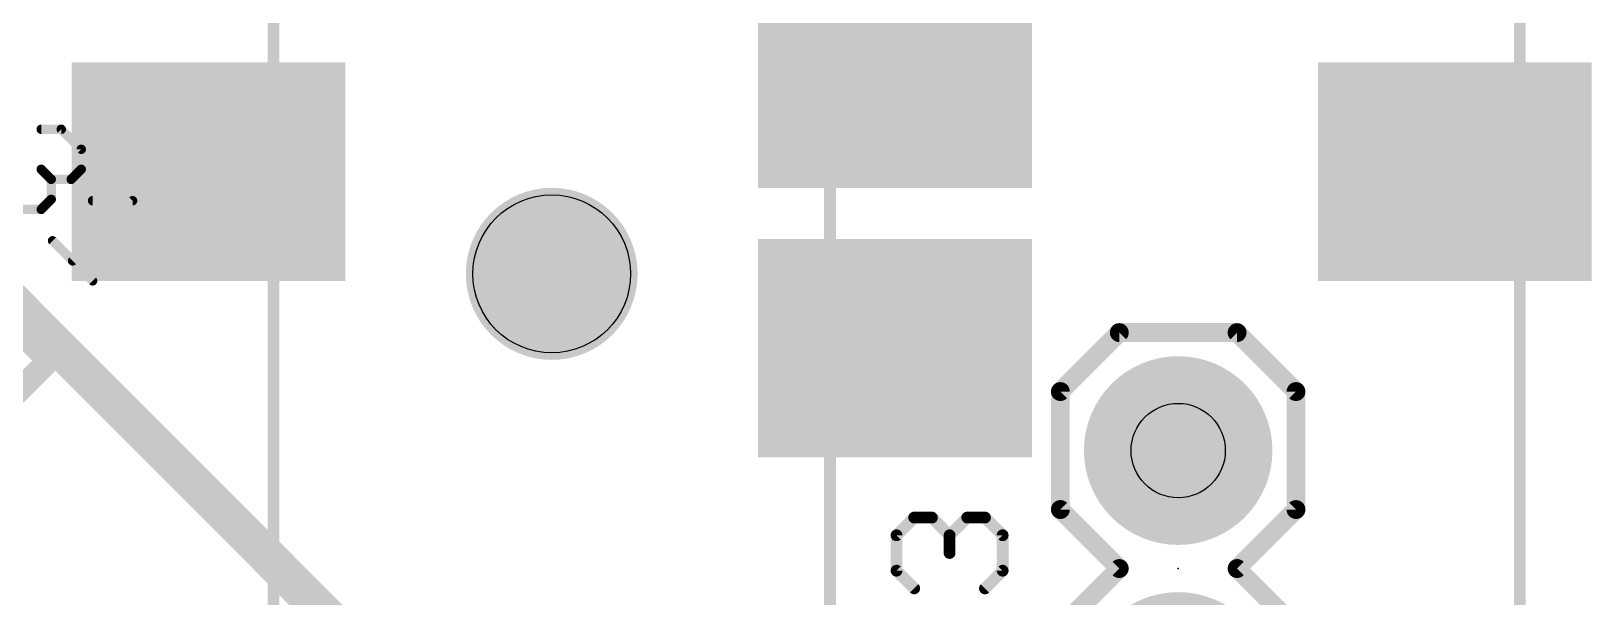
# Model space of a CAD drawing. Extents: x -76 to 580, y -41 to 95.
# Drawn here: x -33.9 to -17.07, y 25.97 to 32.05 of the extents above; entities that cross this region are included whole.
import ezdxf

# ---------------------------------------------------------------- set-up
doc = ezdxf.new("R2010")
doc.units = 0
for name, color, linetype in [('1', 22, 'CONTINUOUS'), ('16', 175, 'CONTINUOUS'), ('17', 82, 'CONTINUOUS'), ('20', 7, 'CONTINUOUS'), ('21', 32, 'CONTINUOUS'), ('23', 7, 'CONTINUOUS'), ('25', 253, 'CONTINUOUS'), ('27', 253, 'CONTINUOUS'), ('29', 253, 'CONTINUOUS'), ('30', 253, 'CONTINUOUS'), ('31', 253, 'CONTINUOUS'), ('44', 253, 'CONTINUOUS'), ('51', 53, 'CONTINUOUS')]:
    doc.layers.add(name, color=color, linetype=linetype)

# ---------------------------------------------------------------- blocks, each defined once
blk = doc.blocks.new('RECT')
blk.add_solid([(-0.5, -0.5), (0.5, -0.5), (-0.5, 0.5), (0.5, 0.5)])
blk = doc.blocks.new('ROUNDP')
at = {"const_width": 0.5}
blk.add_lwpolyline([(0, -0.25, 1), (0, 0.25, 1), (0, -0.25)], format="xyb", dxfattribs=at)

msp = doc.modelspace()

# ---------------------------------------------------------------- linework, layer by layer
at = {"layer": '16', "const_width": 0.4064}
msp.add_lwpolyline([(-29.8399, 24.8902), (-35.5675, 30.6177)], dxfattribs=at)
at = {"layer": '20'}
msp.add_circle((-28.2843, 29.4411), 0.85, dxfattribs=at)
at = {"layer": '21', "const_width": 0.254}
for points in [[(-39.0924, 33.8952), (-33.7042, 28.507)], [(-33.7042, 28.507), (-36.8473, 25.3639)]]:
    msp.add_lwpolyline(points, dxfattribs=at)
at = {"layer": '21', "const_width": 0.127}
for points in [[(-33.6593, 28.4621, 1), (-33.7491, 28.5519)], [(-33.7491, 28.4621, 1), (-33.6593, 28.5519)]]:
    msp.add_lwpolyline(points, format="xyb", dxfattribs=at)
at = {"layer": '23'}
msp.add_point((-21.5314, 26.269), dxfattribs=at)
at = {"layer": '25', "const_width": 0.127}
for points in [[(-24.5677, 26.6271), (-24.377, 26.8178)], [(-24.377, 26.8178), (-24.1864, 26.8178)], [(-24.1864, 26.8178), (-23.9957, 26.6271)], [(-23.9957, 26.6271), (-23.805, 26.8178)], [(-23.805, 26.8178), (-23.6144, 26.8178)], [(-23.6144, 26.8178), (-23.4237, 26.6271)], [(-24.5677, 26.2458), (-24.5677, 26.6271)], [(-23.9957, 26.6271), (-23.9957, 26.4364)], [(-23.4237, 26.6271), (-23.4237, 26.2458)], [(-24.377, 26.0551), (-24.5677, 26.2458)], [(-23.4237, 26.2458), (-23.6144, 26.0551)]]:
    msp.add_lwpolyline(points, dxfattribs=at)
at = {"layer": '25', "const_width": 0.0635}
for points in [[(-24.377, 26.8495, 1), (-24.377, 26.786)], [(-24.3546, 26.7953, 1), (-24.3995, 26.8402)], [(-24.1639, 26.8402, 1), (-24.2088, 26.7953)], [(-24.1864, 26.786, 1), (-24.1864, 26.8495)], [(-23.805, 26.8495, 1), (-23.805, 26.786)], [(-23.7826, 26.7953, 1), (-23.8275, 26.8402)], [(-23.5919, 26.8402, 1), (-23.6368, 26.7953)], [(-23.6144, 26.786, 1), (-23.6144, 26.8495)], [(-24.5359, 26.6271, 1), (-24.5994, 26.6271)], [(-24.5901, 26.6495, 1), (-24.5452, 26.6046)], [(-23.9639, 26.6271, 1), (-24.0274, 26.6271)], [(-24.0181, 26.6495, 1), (-23.9732, 26.6046)], [(-24.0181, 26.6046, 1), (-23.9732, 26.6495)], [(-23.392, 26.6271, 1), (-23.4554, 26.6271)], [(-23.4462, 26.6046, 1), (-23.4012, 26.6495)], [(-24.0274, 26.4364, 1), (-23.9639, 26.4364)], [(-24.5452, 26.2682, 1), (-24.5901, 26.2233)], [(-24.5994, 26.2458, 1), (-24.5359, 26.2458)], [(-23.4554, 26.2458, 1), (-23.392, 26.2458)], [(-23.4012, 26.2233, 1), (-23.4462, 26.2682)], [(-24.3995, 26.0327, 1), (-24.3546, 26.0776)], [(-23.6368, 26.0776, 1), (-23.5919, 26.0327)]]:
    msp.add_lwpolyline(points, format="xyb", dxfattribs=at)
at = {"layer": '27', "const_width": 0.1016}
for points in [[(-33.7875, 30.9979), (-33.5718, 30.9979)], [(-33.5718, 30.9979), (-33.3561, 30.7822)], [(-33.3561, 30.7822), (-33.3561, 30.5665)], [(-33.6797, 30.4586), (-33.7875, 30.5665)], [(-33.3561, 30.5665), (-33.464, 30.4586)], [(-33.464, 30.4586), (-33.6797, 30.4586)], [(-33.6797, 30.4586), (-33.6797, 30.2429)], [(-33.6797, 30.2429), (-33.7875, 30.1351)], [(-33.7875, 30.1351), (-34.0032, 30.1351)], [(-32.8024, 30.2286), (-33.4496, 29.5814)], [(-33.2339, 30.2286), (-32.8024, 30.2286)], [(-33.6653, 29.7971), (-33.2339, 29.3657)]]:
    msp.add_lwpolyline(points, dxfattribs=at)
at = {"layer": '27', "const_width": 0.0508}
for points in [[(-33.7875, 31.0233, 1), (-33.7875, 30.9725)], [(-33.5539, 31.0159, 1), (-33.5898, 30.98)], [(-33.5718, 30.9725, 1), (-33.5718, 31.0233)], [(-33.3307, 30.7822, 1), (-33.3815, 30.7822)], [(-33.3741, 30.7642, 1), (-33.3381, 30.8002)], [(-33.7696, 30.5845, 1), (-33.8055, 30.5485)], [(-33.3381, 30.5485, 1), (-33.3741, 30.5845)], [(-33.6797, 30.484, 1), (-33.6797, 30.4332)], [(-33.6543, 30.4586, 1), (-33.7051, 30.4586)], [(-33.6976, 30.4407, 1), (-33.6617, 30.4766)], [(-33.4819, 30.4766, 1), (-33.446, 30.4407)], [(-33.464, 30.4332, 1), (-33.464, 30.484)], [(-33.3815, 30.5665, 1), (-33.3307, 30.5665)], [(-33.6617, 30.225, 1), (-33.6976, 30.2609)], [(-33.8055, 30.153, 1), (-33.7696, 30.1171)], [(-33.7875, 30.1097, 1), (-33.7875, 30.1605)], [(-33.7051, 30.2429, 1), (-33.6543, 30.2429)], [(-33.2339, 30.254, 1), (-33.2339, 30.2032)], [(-32.7845, 30.2106, 1), (-32.8204, 30.2465)], [(-32.8024, 30.2032, 1), (-32.8024, 30.254)], [(-33.6473, 29.8151, 1), (-33.6832, 29.7792)], [(-33.4675, 29.5994, 1), (-33.4316, 29.5635)], [(-33.2518, 29.3478, 1), (-33.2159, 29.3837)]]:
    msp.add_lwpolyline(points, format="xyb", dxfattribs=at)
at = {"layer": '29', "const_width": 0.9262}
msp.add_lwpolyline([(-28.2843, 28.978, 1), (-28.2843, 29.9042, 1), (-28.2843, 28.978)], format="xyb", dxfattribs=at)
at = {"layer": '30', "const_width": 0.9262}
msp.add_lwpolyline([(-28.2843, 28.978, 1), (-28.2843, 29.9042, 1), (-28.2843, 28.978)], format="xyb", dxfattribs=at)
at = {"layer": '44'}
msp.add_circle((-21.5314, 27.539), 0.508, dxfattribs=at)
at = {"layer": '51'}
for points, const_width in [([(-31.2843, 18.4411), (-31.2843, 33.9411)], 0.127), ([(-25.2843, 33.9411), (-25.2843, 18.4411)], 0.127), ([(-17.8492, 18.4411), (-17.8492, 33.9411)], 0.127), ([(-22.8014, 28.174), (-22.1664, 28.809)], 0.2032), ([(-22.1664, 28.809), (-20.8964, 28.809)], 0.2032), ([(-20.8964, 28.809), (-20.2614, 28.174)], 0.2032), ([(-22.8014, 26.904), (-22.8014, 28.174)], 0.2032), ([(-20.2614, 28.174), (-20.2614, 26.904)], 0.2032), ([(-22.1664, 26.269), (-22.8014, 26.904)], 0.2032), ([(-20.2614, 26.904), (-20.8964, 26.269)], 0.2032), ([(-22.8014, 25.634), (-22.1664, 26.269)], 0.2032), ([(-20.8964, 26.269), (-20.2614, 25.634)], 0.2032)]:
    msp.add_lwpolyline(points, dxfattribs=dict(at, const_width=const_width))
at = {"layer": '51', "const_width": 0.1016}
for points in [[(-22.1664, 28.8598, 1), (-22.1664, 28.7582)], [(-22.1305, 28.7731, 1), (-22.2023, 28.8449)], [(-20.8605, 28.8449, 1), (-20.9323, 28.7731)], [(-20.8964, 28.7582, 1), (-20.8964, 28.8598)], [(-22.7506, 28.174, 1), (-22.8522, 28.174)], [(-20.2106, 28.174, 1), (-20.3122, 28.174)], [(-22.8373, 28.2099, 1), (-22.7655, 28.1381)], [(-20.2973, 28.1381, 1), (-20.2255, 28.2099)], [(-22.7655, 26.9399, 1), (-22.8373, 26.8681)], [(-22.8522, 26.904, 1), (-22.7506, 26.904)], [(-20.3122, 26.904, 1), (-20.2106, 26.904)], [(-20.2255, 26.8681, 1), (-20.2973, 26.9399)], [(-22.1305, 26.2331, 1), (-22.2023, 26.3049)], [(-22.2023, 26.2331, 1), (-22.1305, 26.3049)], [(-20.8605, 26.3049, 1), (-20.9323, 26.2331)], [(-20.9323, 26.3049, 1), (-20.8605, 26.2331)]]:
    msp.add_lwpolyline(points, format="xyb", dxfattribs=at)

# ---------------------------------------------------------------- block references
at = {"layer": '1', "xscale": 2.8, "yscale": 2}
msp.add_blockref('RECT', (-24.5843, 31.4411), dxfattribs=at)
at = {"layer": '1', "xscale": 2.2, "yscale": 2.8, "rotation": 90}
for p in [(-31.9843, 30.5411), (-18.5492, 30.5411), (-24.5843, 28.6411)]:
    msp.add_blockref('RECT', p, dxfattribs=at)
at = {"layer": '17', "xscale": 1.8796, "yscale": 1.8796, "rotation": 180}
msp.add_blockref('ROUNDP', (-21.5314, 27.539), dxfattribs=at)
msp.add_blockref('ROUNDP', (-21.5314, 27.539), dxfattribs=at)
at = {"layer": '29', "xscale": 2.9524, "yscale": 2.1524}
msp.add_blockref('RECT', (-24.5843, 31.4411), dxfattribs=at)
at = {"layer": '29'}
for name, p, xscale, yscale, rotation in [('RECT', (-31.9843, 30.5411), 2.3524, 2.9524, 90), ('RECT', (-18.5492, 30.5411), 2.3524, 2.9524, 90), ('RECT', (-24.5843, 28.6411), 2.3524, 2.9524, 90), ('ROUNDP', (-21.5314, 27.539), 2.032, 2.032, 180), ('ROUNDP', (-21.5314, 24.999), 2.032, 2.032, 180)]:
    msp.add_blockref(name, p, dxfattribs=dict(at, xscale=xscale, yscale=yscale, rotation=rotation))
at = {"layer": '30', "xscale": 2.032, "yscale": 2.032, "rotation": 180}
for p in [(-21.5314, 27.539), (-21.5314, 24.999)]:
    msp.add_blockref('ROUNDP', p, dxfattribs=at)
at = {"layer": '31', "xscale": 2.8, "yscale": 2}
msp.add_blockref('RECT', (-24.5843, 31.4411), dxfattribs=at)
at = {"layer": '31', "xscale": 2.2, "yscale": 2.8, "rotation": 90}
for p in [(-31.9843, 30.5411), (-18.5492, 30.5411), (-24.5843, 28.6411)]:
    msp.add_blockref('RECT', p, dxfattribs=at)
at = {"layer": '51'}
for p, xscale, yscale, rotation in [((-24.5343, 31.4411), 0.8, 1.5, 270), ((-21.5314, 27.539), 0.508, 0.508, 90)]:
    msp.add_blockref('RECT', p, dxfattribs=dict(at, xscale=xscale, yscale=yscale, rotation=rotation))
at = {"layer": '51', "yscale": 1.5, "rotation": 270}
for p in [(-32.0343, 30.5411), (-18.5992, 30.5411), (-24.5343, 28.6411)]:
    msp.add_blockref('RECT', p, dxfattribs=at)

doc.saveas('drawing.dxf')
